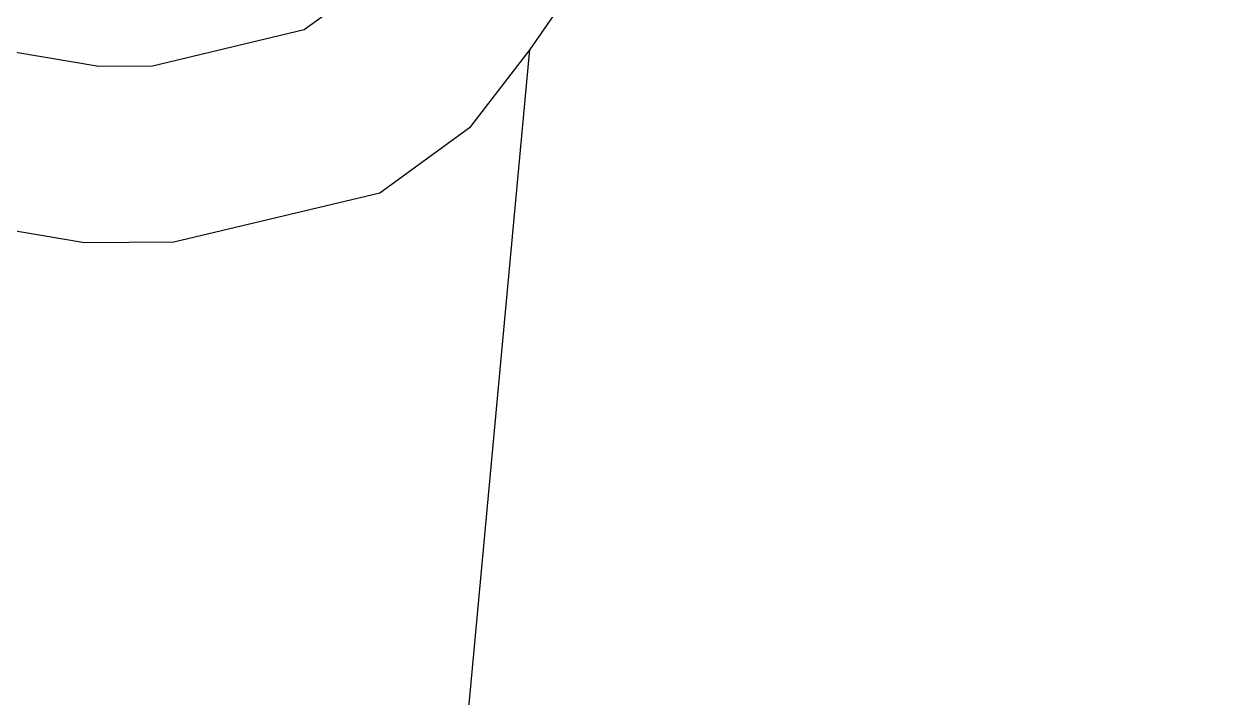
# Model space of a CAD drawing. Header units: inches. Extents: x 653559 to 669309, y 7245317 to 7256454.
# Drawn here: x 661880.4 to 661955.8, y 7252981.6 to 7253023.7 of the extents above; entities that cross this region are included whole.
import ezdxf

# ---------------------------------------------------------------- set-up
doc = ezdxf.new("R2010")
doc.units = ezdxf.units.IN
doc.header["$MEASUREMENT"] = 0
doc.layers.add('Cauce', color=5, linetype='Continuous')
doc.layers.add('Perimetral', color=190, linetype='Continuous')

msp = doc.modelspace()

# ---------------------------------------------------------------- linework, layer by layer
at = {"layer": 'Cauce', "color": 160, "transparency": 33554613}
for points in [[(661786.1, 7252963.8, 0), (661811.6, 7253017.83, 0), (661816.84, 7253022.31, 0), (661830.76, 7253029.02, 0), (661840.18, 7253028.67, 0), (661885.11, 7253021.08, 0), (661888.46, 7253021.1, 0), (661897.93, 7253023.36, 0), (661900.46, 7253025.2, 0), (661903.08, 7253028.61, 0), (661937.86, 7253078.83, 0), (661947.15, 7253086.63, 0), (661955.01, 7253091.3, 0), (661965.72, 7253095.39, 0)], [(661959.84, 7253081.33, 0), (661953.57, 7253077.6, 0), (661946.1, 7253071.33, 0), (661912.01, 7253022.11, 0), (661908.25, 7253017.21, 0), (661902.64, 7253013.14, 0), (661889.8, 7253010.07, 0), (661884.22, 7253010.04, 0), (661839.06, 7253017.67, 0), (661833.09, 7253017.89, 0), (661822.93, 7253012.99, 0), (661820.47, 7253010.89, 0), (661817.67, 7253005.31, 0), (661795.42, 7252957.66, 0)]]:
    msp.add_polyline3d(points, dxfattribs=at)
at = {"layer": 'Cauce', "color": 160}
msp.add_polyline3d([(661904.18, 7252923.55, 0), (661906.86, 7252966.38, 0), (661912.01, 7253022.11, 0)], dxfattribs=at)
at = {"layer": 'Perimetral', "color": 200}
msp.add_polyline3d([(661959.84, 7253081.33, 0), (661953.57, 7253077.6, 0), (661946.1, 7253071.33, 0), (661912.01, 7253022.11, 0), (661908.25, 7253017.21, 0), (661902.64, 7253013.14, 0), (661889.8, 7253010.07, 0), (661884.22, 7253010.04, 0), (661839.06, 7253017.67, 0), (661833.09, 7253017.89, 0), (661822.93, 7253012.99, 0), (661820.47, 7253010.89, 0), (661817.67, 7253005.31, 0), (661795.42, 7252957.66, 0)], dxfattribs=at)

doc.saveas('drawing.dxf')
